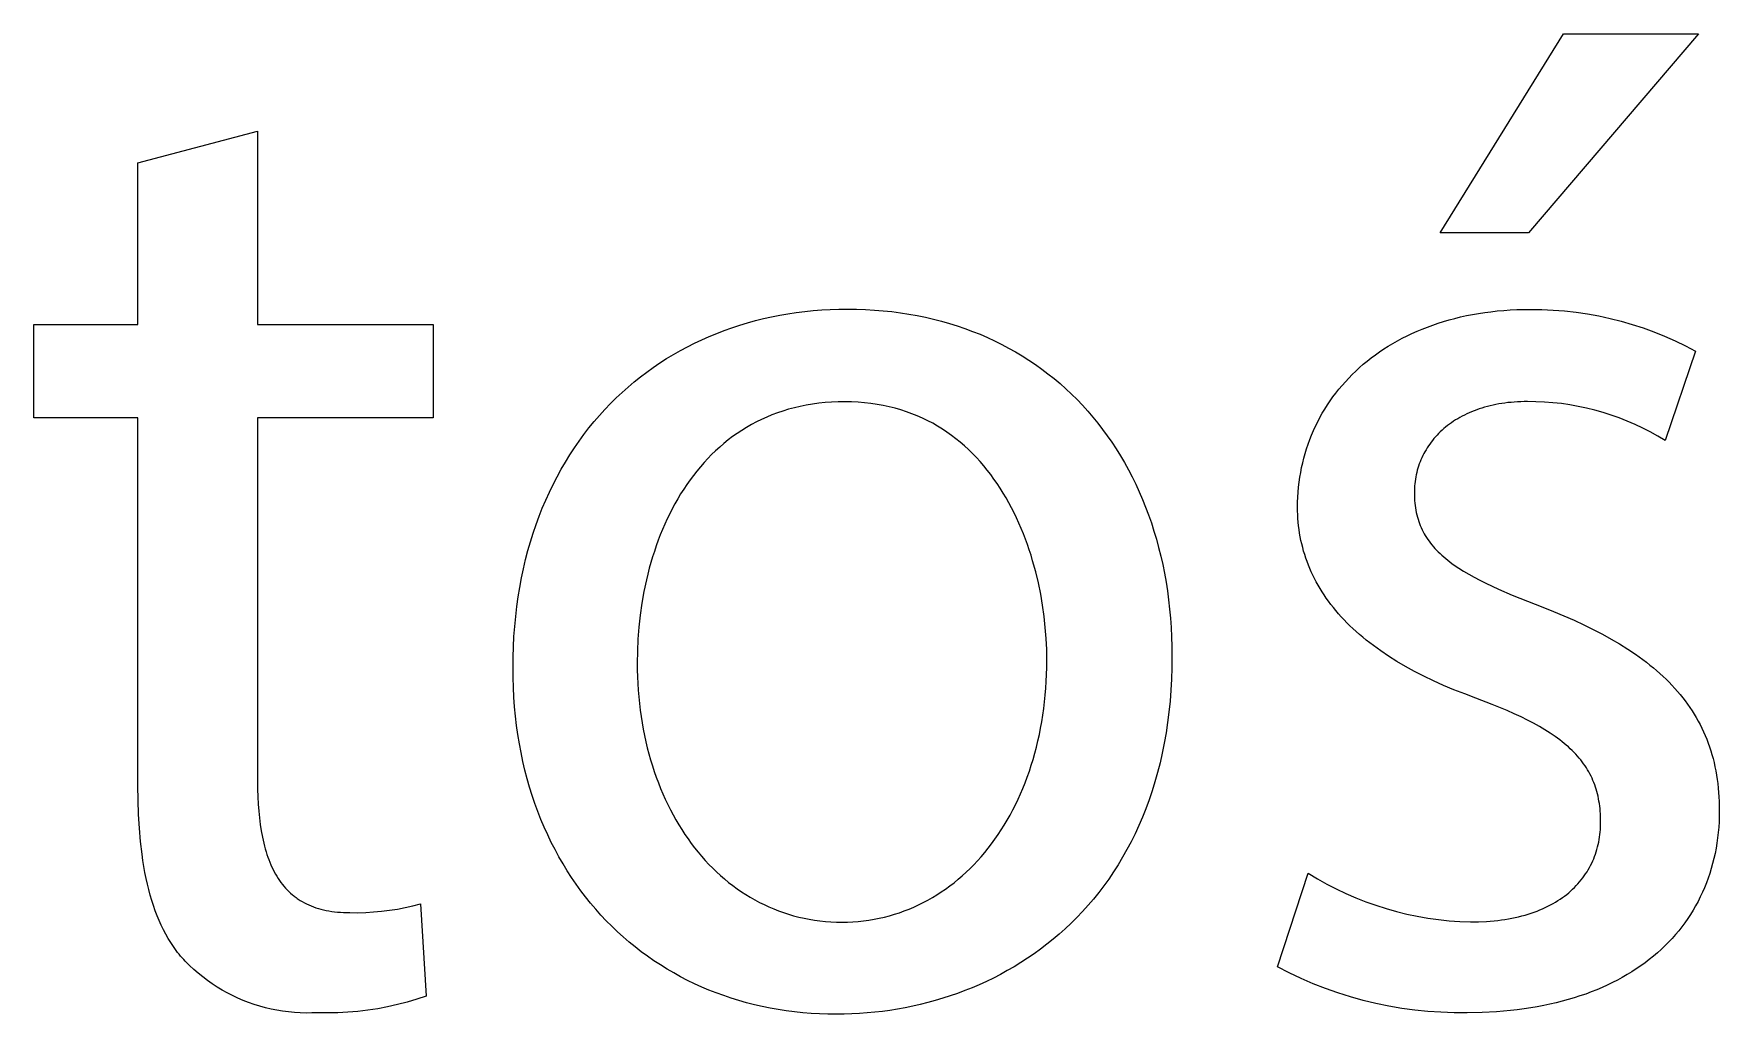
# Model space of a CAD drawing. Header units: millimetres. Extents: x -582 to 3448, y -204 to 2611.
# Drawn here: x 2421.91 to 2470.72, y -137.18 to -108.77 of the extents above; entities that cross this region are included whole.
import ezdxf

# ---------------------------------------------------------------- set-up
doc = ezdxf.new("R2010")
doc.units = ezdxf.units.MM
doc.header["$MEASUREMENT"] = 0
doc.layers.add('Domyślny', color=7, linetype='Continuous', true_color=0x000000)

msp = doc.modelspace()

# ---------------------------------------------------------------- linework, layer by layer
at = {"layer": 'Domyślny', "color": 18, "lineweight": 15, "true_color": 0x000000}
for p, q in [((2462.644, -114.543), (2466.214, -108.772)), ((2470.119, -108.772), (2465.194, -114.543)), ((2466.214, -108.772), (2470.119, -108.772)), ((2424.928, -112.517), (2428.39, -111.591)), ((2428.39, -111.591), (2428.39, -117.2)), ((2424.928, -117.2), (2424.928, -112.517)), ((2465.194, -114.543), (2462.644, -114.543)), ((2442.354, -117.215), (2442.581, -117.147)), ((2442.581, -117.147), (2442.811, -117.084)), ((2442.811, -117.084), (2443.043, -117.026)), ((2443.043, -117.026), (2443.277, -116.974)), ((2443.277, -116.974), (2443.513, -116.927)), ((2443.513, -116.927), (2443.752, -116.886)), ((2443.752, -116.886), (2443.993, -116.85)), ((2443.993, -116.85), (2444.236, -116.819)), ((2444.236, -116.819), (2444.481, -116.794)), ((2444.481, -116.794), (2444.728, -116.775)), ((2444.728, -116.775), (2444.976, -116.761)), ((2444.976, -116.761), (2445.227, -116.752)), ((2445.227, -116.752), (2445.479, -116.749)), ((2445.479, -116.749), (2445.74, -116.752)), ((2445.74, -116.752), (2445.999, -116.761)), ((2445.999, -116.761), (2446.255, -116.776)), ((2446.255, -116.776), (2446.509, -116.797)), ((2446.509, -116.797), (2446.759, -116.823)), ((2446.759, -116.823), (2447.007, -116.855)), ((2447.007, -116.855), (2447.251, -116.893)), ((2447.251, -116.893), (2447.493, -116.936)), ((2447.493, -116.936), (2447.732, -116.985)), ((2447.732, -116.985), (2447.967, -117.04)), ((2447.967, -117.04), (2448.2, -117.1)), ((2448.2, -117.1), (2448.429, -117.165)), ((2462.579, -117.158), (2462.739, -117.108)), ((2462.739, -117.108), (2462.901, -117.061)), ((2462.901, -117.061), (2463.066, -117.017)), ((2463.066, -117.017), (2463.233, -116.977)), ((2463.233, -116.977), (2463.403, -116.939)), ((2463.403, -116.939), (2463.576, -116.905)), ((2463.576, -116.905), (2463.752, -116.875)), ((2463.752, -116.875), (2463.93, -116.848)), ((2463.93, -116.848), (2464.111, -116.824)), ((2464.111, -116.824), (2464.294, -116.804)), ((2464.294, -116.804), (2464.479, -116.787)), ((2464.479, -116.787), (2464.668, -116.774)), ((2464.668, -116.774), (2464.858, -116.765)), ((2464.858, -116.765), (2465.052, -116.759)), ((2465.052, -116.759), (2465.247, -116.757)), ((2465.247, -116.757), (2465.58, -116.761)), ((2465.58, -116.761), (2465.913, -116.777)), ((2465.913, -116.777), (2466.245, -116.803)), ((2466.245, -116.803), (2466.575, -116.84)), ((2466.575, -116.84), (2466.905, -116.889)), ((2466.905, -116.889), (2467.232, -116.948)), ((2467.232, -116.948), (2467.558, -117.019)), ((2467.558, -117.019), (2467.88, -117.1)), ((2467.88, -117.1), (2468.2, -117.192)), ((2421.908, -119.898), (2421.908, -117.2)), ((2421.908, -117.2), (2424.928, -117.2)), ((2428.39, -117.2), (2433.477, -117.2)), ((2433.477, -117.2), (2433.477, -119.898)), ((2441.048, -117.735), (2441.259, -117.635)), ((2441.259, -117.635), (2441.472, -117.541)), ((2441.472, -117.541), (2441.689, -117.452)), ((2441.689, -117.452), (2441.908, -117.367)), ((2441.908, -117.367), (2442.13, -117.289)), ((2442.13, -117.289), (2442.354, -117.215)), ((2448.429, -117.165), (2448.655, -117.236)), ((2448.655, -117.236), (2448.878, -117.312)), ((2448.878, -117.312), (2449.097, -117.394)), ((2449.097, -117.394), (2449.313, -117.48)), ((2449.313, -117.48), (2449.526, -117.572)), ((2449.526, -117.572), (2449.735, -117.669)), ((2461.404, -117.666), (2461.541, -117.593)), ((2461.541, -117.593), (2461.681, -117.522)), ((2461.681, -117.522), (2461.823, -117.454)), ((2461.823, -117.454), (2461.969, -117.389)), ((2461.969, -117.389), (2462.117, -117.327)), ((2462.117, -117.327), (2462.269, -117.268)), ((2462.269, -117.268), (2462.423, -117.211)), ((2462.423, -117.211), (2462.579, -117.158)), ((2468.2, -117.192), (2468.517, -117.295)), ((2468.517, -117.295), (2468.83, -117.409)), ((2468.83, -117.409), (2469.139, -117.533)), ((2469.139, -117.533), (2469.444, -117.667)), ((2440.237, -118.184), (2440.435, -118.064)), ((2440.435, -118.064), (2440.636, -117.949)), ((2440.636, -117.949), (2440.841, -117.84)), ((2440.841, -117.84), (2441.048, -117.735)), ((2449.735, -117.669), (2449.941, -117.771)), ((2449.941, -117.771), (2450.143, -117.878)), ((2450.143, -117.878), (2450.342, -117.99)), ((2450.342, -117.99), (2450.537, -118.107)), ((2450.537, -118.107), (2450.729, -118.229)), ((2460.643, -118.163), (2460.763, -118.074)), ((2460.763, -118.074), (2460.885, -117.987)), ((2460.885, -117.987), (2461.01, -117.903)), ((2461.01, -117.903), (2461.138, -117.822)), ((2461.138, -117.822), (2461.27, -117.743)), ((2461.27, -117.743), (2461.404, -117.666)), ((2470.038, -117.965), (2469.153, -120.556)), ((2469.444, -117.667), (2469.744, -117.811)), ((2469.744, -117.811), (2470.038, -117.965)), ((2439.478, -118.714), (2439.663, -118.574)), ((2439.663, -118.574), (2439.851, -118.439)), ((2439.851, -118.439), (2440.042, -118.309)), ((2440.042, -118.309), (2440.237, -118.184)), ((2450.729, -118.229), (2450.917, -118.355)), ((2450.917, -118.355), (2451.101, -118.487)), ((2451.101, -118.487), (2451.281, -118.623)), ((2460.092, -118.645), (2460.196, -118.544)), ((2460.196, -118.544), (2460.304, -118.445)), ((2460.304, -118.445), (2460.414, -118.349)), ((2460.414, -118.349), (2460.527, -118.255)), ((2460.527, -118.255), (2460.643, -118.163)), ((2438.946, -119.163), (2439.12, -119.009)), ((2439.12, -119.009), (2439.297, -118.859)), ((2439.297, -118.859), (2439.478, -118.714)), ((2451.281, -118.623), (2451.457, -118.764)), ((2451.457, -118.764), (2451.63, -118.909)), ((2451.63, -118.909), (2451.798, -119.059)), ((2451.798, -119.059), (2451.963, -119.213)), ((2459.619, -119.181), (2459.708, -119.07)), ((2459.708, -119.07), (2459.799, -118.96)), ((2459.799, -118.96), (2459.894, -118.853)), ((2459.894, -118.853), (2459.991, -118.748)), ((2459.991, -118.748), (2460.092, -118.645)), ((2438.449, -119.656), (2438.611, -119.487)), ((2438.611, -119.487), (2438.777, -119.323)), ((2438.777, -119.323), (2438.946, -119.163)), ((2444.108, -119.567), (2443.938, -119.607)), ((2444.282, -119.532), (2444.108, -119.567)), ((2444.46, -119.502), (2444.282, -119.532)), ((2444.641, -119.478), (2444.46, -119.502)), ((2444.825, -119.459), (2444.641, -119.478)), ((2445.013, -119.445), (2444.825, -119.459)), ((2445.204, -119.436), (2445.013, -119.445)), ((2445.398, -119.434), (2445.204, -119.436)), ((2445.593, -119.437), (2445.398, -119.434)), ((2445.785, -119.446), (2445.593, -119.437)), ((2445.972, -119.461), (2445.785, -119.446)), ((2446.156, -119.481), (2445.972, -119.461)), ((2446.337, -119.508), (2446.156, -119.481)), ((2446.513, -119.54), (2446.337, -119.508)), ((2446.686, -119.577), (2446.513, -119.54)), ((2446.856, -119.62), (2446.686, -119.577)), ((2451.963, -119.213), (2452.123, -119.372)), ((2452.123, -119.372), (2452.28, -119.536)), ((2452.28, -119.536), (2452.432, -119.704)), ((2459.299, -119.647), (2459.374, -119.527)), ((2459.374, -119.527), (2459.452, -119.41)), ((2459.452, -119.41), (2459.534, -119.295)), ((2459.534, -119.295), (2459.619, -119.181)), ((2463.927, -119.591), (2463.849, -119.615)), ((2464.006, -119.569), (2463.927, -119.591)), ((2464.087, -119.549), (2464.006, -119.569)), ((2464.17, -119.53), (2464.087, -119.549)), ((2464.253, -119.513), (2464.17, -119.53)), ((2464.338, -119.497), (2464.253, -119.513)), ((2464.425, -119.483), (2464.338, -119.497)), ((2464.513, -119.47), (2464.425, -119.483)), ((2464.602, -119.459), (2464.513, -119.47)), ((2464.693, -119.45), (2464.602, -119.459)), ((2464.785, -119.442), (2464.693, -119.45)), ((2464.878, -119.436), (2464.785, -119.442)), ((2464.973, -119.432), (2464.878, -119.436)), ((2465.069, -119.429), (2464.973, -119.432)), ((2465.167, -119.428), (2465.069, -119.429)), ((2465.414, -119.431), (2465.167, -119.428)), ((2465.66, -119.442), (2465.414, -119.431)), ((2465.907, -119.461), (2465.66, -119.442)), ((2466.152, -119.488), (2465.907, -119.461)), ((2466.396, -119.523), (2466.152, -119.488)), ((2466.639, -119.566), (2466.396, -119.523)), ((2466.881, -119.618), (2466.639, -119.566)), ((2424.928, -119.898), (2421.908, -119.898)), ((2424.928, -130.554), (2424.928, -119.898)), ((2433.477, -119.898), (2428.39, -119.898)), ((2428.39, -119.898), (2428.39, -130.433)), ((2437.988, -120.192), (2438.137, -120.009)), ((2438.137, -120.009), (2438.291, -119.83)), ((2438.291, -119.83), (2438.449, -119.656)), ((2442.836, -120.019), (2442.692, -120.095)), ((2442.984, -119.946), (2442.836, -120.019)), ((2443.135, -119.878), (2442.984, -119.946)), ((2443.289, -119.815), (2443.135, -119.878)), ((2443.446, -119.756), (2443.289, -119.815)), ((2443.606, -119.701), (2443.446, -119.756)), ((2443.77, -119.652), (2443.606, -119.701)), ((2443.938, -119.607), (2443.77, -119.652)), ((2447.022, -119.668), (2446.856, -119.62)), ((2447.184, -119.721), (2447.022, -119.668)), ((2447.343, -119.779), (2447.184, -119.721)), ((2447.498, -119.842), (2447.343, -119.779)), ((2447.65, -119.909), (2447.498, -119.842)), ((2447.798, -119.982), (2447.65, -119.909)), ((2447.943, -120.058), (2447.798, -119.982)), ((2448.085, -120.139), (2447.943, -120.058)), ((2452.432, -119.704), (2452.58, -119.876)), ((2452.58, -119.876), (2452.724, -120.052)), ((2452.724, -120.052), (2452.864, -120.233)), ((2459.031, -120.14), (2459.093, -120.014)), ((2459.093, -120.014), (2459.158, -119.89)), ((2459.158, -119.89), (2459.227, -119.767)), ((2459.227, -119.767), (2459.299, -119.647)), ((2462.908, -120.081), (2462.852, -120.123)), ((2462.965, -120.04), (2462.908, -120.081)), ((2463.025, -120), (2462.965, -120.04)), ((2463.085, -119.961), (2463.025, -120)), ((2463.147, -119.923), (2463.085, -119.961)), ((2463.211, -119.886), (2463.147, -119.923)), ((2463.276, -119.851), (2463.211, -119.886)), ((2463.342, -119.817), (2463.276, -119.851)), ((2463.41, -119.784), (2463.342, -119.817)), ((2463.48, -119.752), (2463.41, -119.784)), ((2463.551, -119.722), (2463.48, -119.752)), ((2463.623, -119.693), (2463.551, -119.722)), ((2463.697, -119.665), (2463.623, -119.693)), ((2463.772, -119.639), (2463.697, -119.665)), ((2463.849, -119.615), (2463.772, -119.639)), ((2467.12, -119.677), (2466.881, -119.618)), ((2467.358, -119.744), (2467.12, -119.677)), ((2467.593, -119.819), (2467.358, -119.744)), ((2467.826, -119.902), (2467.593, -119.819)), ((2468.056, -119.992), (2467.826, -119.902)), ((2468.282, -120.09), (2468.056, -119.992)), ((2437.701, -120.573), (2437.842, -120.38)), ((2437.842, -120.38), (2437.988, -120.192)), ((2442.02, -120.54), (2441.896, -120.64)), ((2442.148, -120.443), (2442.02, -120.54)), ((2442.28, -120.35), (2442.148, -120.443)), ((2442.414, -120.261), (2442.28, -120.35)), ((2442.552, -120.176), (2442.414, -120.261)), ((2442.692, -120.095), (2442.552, -120.176)), ((2448.223, -120.225), (2448.085, -120.139)), ((2448.357, -120.314), (2448.223, -120.225)), ((2448.489, -120.408), (2448.357, -120.314)), ((2448.617, -120.505), (2448.489, -120.408)), ((2448.741, -120.607), (2448.617, -120.505)), ((2452.864, -120.233), (2453, -120.418)), ((2453, -120.418), (2453.131, -120.606)), ((2458.817, -120.66), (2458.865, -120.528)), ((2458.865, -120.528), (2458.917, -120.397)), ((2458.917, -120.397), (2458.972, -120.268)), ((2458.972, -120.268), (2459.031, -120.14)), ((2462.417, -120.552), (2462.376, -120.604)), ((2462.459, -120.501), (2462.417, -120.552)), ((2462.503, -120.45), (2462.459, -120.501)), ((2462.548, -120.4), (2462.503, -120.45)), ((2462.595, -120.352), (2462.548, -120.4)), ((2462.643, -120.304), (2462.595, -120.352)), ((2462.693, -120.257), (2462.643, -120.304)), ((2462.744, -120.212), (2462.693, -120.257)), ((2462.797, -120.167), (2462.744, -120.212)), ((2462.852, -120.123), (2462.797, -120.167)), ((2468.506, -120.196), (2468.282, -120.09)), ((2468.725, -120.309), (2468.506, -120.196)), ((2468.941, -120.429), (2468.725, -120.309)), ((2469.153, -120.556), (2468.941, -120.429)), ((2437.305, -121.179), (2437.432, -120.972)), ((2437.432, -120.972), (2437.565, -120.77)), ((2437.565, -120.77), (2437.701, -120.573)), ((2441.541, -120.963), (2441.429, -121.077)), ((2441.656, -120.852), (2441.541, -120.963)), ((2441.774, -120.744), (2441.656, -120.852)), ((2441.896, -120.64), (2441.774, -120.744)), ((2448.863, -120.712), (2448.741, -120.607)), ((2448.981, -120.82), (2448.863, -120.712)), ((2449.096, -120.933), (2448.981, -120.82)), ((2449.207, -121.048), (2449.096, -120.933)), ((2449.316, -121.167), (2449.207, -121.048)), ((2453.131, -120.606), (2453.258, -120.799)), ((2453.258, -120.799), (2453.38, -120.996)), ((2453.38, -120.996), (2453.498, -121.197)), ((2458.693, -121.064), (2458.731, -120.928)), ((2458.731, -120.928), (2458.772, -120.793)), ((2458.772, -120.793), (2458.817, -120.66)), ((2462.109, -121.053), (2462.083, -121.113)), ((2462.137, -120.994), (2462.109, -121.053)), ((2462.166, -120.936), (2462.137, -120.994)), ((2462.197, -120.879), (2462.166, -120.936)), ((2462.23, -120.823), (2462.197, -120.879)), ((2462.264, -120.767), (2462.23, -120.823)), ((2462.3, -120.712), (2462.264, -120.767)), ((2462.337, -120.658), (2462.3, -120.712)), ((2462.376, -120.604), (2462.337, -120.658)), ((2437.063, -121.606), (2437.182, -121.39)), ((2437.182, -121.39), (2437.305, -121.179)), ((2441.111, -121.44), (2441.012, -121.567)), ((2441.214, -121.316), (2441.111, -121.44)), ((2441.32, -121.195), (2441.214, -121.316)), ((2441.429, -121.077), (2441.32, -121.195)), ((2449.421, -121.288), (2449.316, -121.167)), ((2449.523, -121.413), (2449.421, -121.288)), ((2449.622, -121.541), (2449.523, -121.413)), ((2449.717, -121.671), (2449.622, -121.541)), ((2453.498, -121.197), (2453.611, -121.402)), ((2453.611, -121.402), (2453.72, -121.611)), ((2458.576, -121.621), (2458.6, -121.48)), ((2458.6, -121.48), (2458.627, -121.34)), ((2458.627, -121.34), (2458.658, -121.202)), ((2458.658, -121.202), (2458.693, -121.064)), ((2461.947, -121.546), (2461.934, -121.61)), ((2461.962, -121.482), (2461.947, -121.546)), ((2461.978, -121.419), (2461.962, -121.482)), ((2461.995, -121.357), (2461.978, -121.419)), ((2462.015, -121.295), (2461.995, -121.357)), ((2462.036, -121.233), (2462.015, -121.295)), ((2462.059, -121.173), (2462.036, -121.233)), ((2462.083, -121.113), (2462.059, -121.173)), ((2436.841, -122.05), (2436.95, -121.826)), ((2436.95, -121.826), (2437.063, -121.606)), ((2440.732, -121.964), (2440.644, -122.102)), ((2440.822, -121.829), (2440.732, -121.964)), ((2440.915, -121.697), (2440.822, -121.829)), ((2441.012, -121.567), (2440.915, -121.697)), ((2449.81, -121.804), (2449.717, -121.671)), ((2449.899, -121.94), (2449.81, -121.804)), ((2449.986, -122.078), (2449.899, -121.94)), ((2453.72, -121.611), (2453.824, -121.824)), ((2453.824, -121.824), (2453.924, -122.04)), ((2458.527, -122.05), (2458.54, -121.906)), ((2458.54, -121.906), (2458.556, -121.763)), ((2458.556, -121.763), (2458.576, -121.621)), ((2461.893, -122.005), (2461.892, -122.072)), ((2461.896, -121.938), (2461.893, -122.005)), ((2461.9, -121.872), (2461.896, -121.938)), ((2461.906, -121.806), (2461.9, -121.872)), ((2461.914, -121.74), (2461.906, -121.806)), ((2461.923, -121.675), (2461.914, -121.74)), ((2461.934, -121.61), (2461.923, -121.675)), ((2436.544, -122.751), (2436.638, -122.513)), ((2436.638, -122.513), (2436.737, -122.279)), ((2436.737, -122.279), (2436.841, -122.05)), ((2440.479, -122.386), (2440.401, -122.531)), ((2440.56, -122.243), (2440.479, -122.386)), ((2440.644, -122.102), (2440.56, -122.243)), ((2450.069, -122.218), (2449.986, -122.078)), ((2450.149, -122.361), (2450.069, -122.218)), ((2450.226, -122.505), (2450.149, -122.361)), ((2450.301, -122.652), (2450.226, -122.505)), ((2453.924, -122.04), (2454.019, -122.26)), ((2454.019, -122.26), (2454.109, -122.484)), ((2454.109, -122.484), (2454.194, -122.711)), ((2458.51, -122.488), (2458.512, -122.341)), ((2458.511, -122.597), (2458.51, -122.488)), ((2458.512, -122.341), (2458.518, -122.195)), ((2458.518, -122.195), (2458.527, -122.05)), ((2461.892, -122.072), (2461.893, -122.148)), ((2461.893, -122.148), (2461.896, -122.222)), ((2461.896, -122.222), (2461.9, -122.295)), ((2461.9, -122.295), (2461.906, -122.366)), ((2461.906, -122.366), (2461.914, -122.437)), ((2461.914, -122.437), (2461.923, -122.506)), ((2461.923, -122.506), (2461.935, -122.574)), ((2436.372, -123.24), (2436.456, -122.993)), ((2436.456, -122.993), (2436.544, -122.751)), ((2440.184, -122.98), (2440.118, -123.134)), ((2440.253, -122.828), (2440.184, -122.98)), ((2440.326, -122.679), (2440.253, -122.828)), ((2440.401, -122.531), (2440.326, -122.679)), ((2450.372, -122.8), (2450.301, -122.652)), ((2450.44, -122.95), (2450.372, -122.8)), ((2450.506, -123.102), (2450.44, -122.95)), ((2454.194, -122.711), (2454.275, -122.942)), ((2454.275, -122.942), (2454.35, -123.177)), ((2458.515, -122.706), (2458.511, -122.597)), ((2458.521, -122.814), (2458.515, -122.706)), ((2458.53, -122.921), (2458.521, -122.814)), ((2458.541, -123.028), (2458.53, -122.921)), ((2461.935, -122.574), (2461.948, -122.641)), ((2461.948, -122.641), (2461.963, -122.707)), ((2461.963, -122.707), (2461.979, -122.772)), ((2461.979, -122.772), (2461.998, -122.835)), ((2461.998, -122.835), (2462.018, -122.898)), ((2462.018, -122.898), (2462.04, -122.96)), ((2462.04, -122.96), (2462.064, -123.021)), ((2436.221, -123.746), (2436.294, -123.491)), ((2436.294, -123.491), (2436.372, -123.24)), ((2439.994, -123.447), (2439.937, -123.606)), ((2440.055, -123.289), (2439.994, -123.447)), ((2440.118, -123.134), (2440.055, -123.289)), ((2450.568, -123.255), (2450.506, -123.102)), ((2450.628, -123.41), (2450.568, -123.255)), ((2450.685, -123.565), (2450.628, -123.41)), ((2454.35, -123.177), (2454.421, -123.415)), ((2454.421, -123.415), (2454.487, -123.656)), ((2458.554, -123.134), (2458.541, -123.028)), ((2458.57, -123.24), (2458.554, -123.134)), ((2458.588, -123.345), (2458.57, -123.24)), ((2458.609, -123.449), (2458.588, -123.345)), ((2458.632, -123.553), (2458.609, -123.449)), ((2462.064, -123.021), (2462.089, -123.08)), ((2462.089, -123.08), (2462.116, -123.139)), ((2462.116, -123.139), (2462.145, -123.197)), ((2462.145, -123.197), (2462.176, -123.254)), ((2462.176, -123.254), (2462.209, -123.31)), ((2462.209, -123.31), (2462.244, -123.366)), ((2462.244, -123.366), (2462.28, -123.42)), ((2462.28, -123.42), (2462.318, -123.474)), ((2462.318, -123.474), (2462.358, -123.527)), ((2436.154, -124.006), (2436.221, -123.746)), ((2439.831, -123.929), (2439.782, -124.092)), ((2439.883, -123.767), (2439.831, -123.929)), ((2439.937, -123.606), (2439.883, -123.767)), ((2450.739, -123.722), (2450.685, -123.565)), ((2450.79, -123.88), (2450.739, -123.722)), ((2450.838, -124.039), (2450.79, -123.88)), ((2454.487, -123.656), (2454.548, -123.901)), ((2454.548, -123.901), (2454.604, -124.149)), ((2458.658, -123.656), (2458.632, -123.553)), ((2458.686, -123.759), (2458.658, -123.656)), ((2458.716, -123.86), (2458.686, -123.759)), ((2458.749, -123.961), (2458.716, -123.86)), ((2458.785, -124.062), (2458.749, -123.961)), ((2462.358, -123.527), (2462.4, -123.58)), ((2462.4, -123.58), (2462.443, -123.631)), ((2462.443, -123.631), (2462.489, -123.682)), ((2462.489, -123.682), (2462.536, -123.733)), ((2462.536, -123.733), (2462.585, -123.783)), ((2462.585, -123.783), (2462.636, -123.832)), ((2462.636, -123.832), (2462.689, -123.88)), ((2462.689, -123.88), (2462.743, -123.929)), ((2462.743, -123.929), (2462.8, -123.976)), ((2462.8, -123.976), (2462.858, -124.023)), ((2436.035, -124.538), (2436.092, -124.27)), ((2436.092, -124.27), (2436.154, -124.006)), ((2439.694, -124.424), (2439.654, -124.591)), ((2439.736, -124.257), (2439.694, -124.424)), ((2439.782, -124.092), (2439.736, -124.257)), ((2450.926, -124.359), (2450.838, -124.039)), ((2451.003, -124.682), (2450.926, -124.359)), ((2454.604, -124.149), (2454.654, -124.4)), ((2454.654, -124.4), (2454.7, -124.655)), ((2458.823, -124.162), (2458.785, -124.062)), ((2458.864, -124.261), (2458.823, -124.162)), ((2458.907, -124.359), (2458.864, -124.261)), ((2458.952, -124.457), (2458.907, -124.359)), ((2459, -124.554), (2458.952, -124.457)), ((2462.858, -124.023), (2462.918, -124.07)), ((2462.918, -124.07), (2462.98, -124.116)), ((2462.98, -124.116), (2463.044, -124.162)), ((2463.044, -124.162), (2463.178, -124.252)), ((2463.178, -124.252), (2463.319, -124.342)), ((2463.319, -124.342), (2463.467, -124.43)), ((2463.467, -124.43), (2463.624, -124.517)), ((2435.939, -125.087), (2435.984, -124.81)), ((2435.984, -124.81), (2436.035, -124.538)), ((2439.582, -124.929), (2439.522, -125.27)), ((2439.654, -124.591), (2439.582, -124.929)), ((2451.07, -125.005), (2451.003, -124.682)), ((2454.7, -124.655), (2454.74, -124.913)), ((2454.74, -124.913), (2454.775, -125.173)), ((2459.051, -124.65), (2459, -124.554)), ((2459.104, -124.746), (2459.051, -124.65)), ((2459.16, -124.841), (2459.104, -124.746)), ((2459.218, -124.935), (2459.16, -124.841)), ((2459.279, -125.028), (2459.218, -124.935)), ((2463.624, -124.517), (2463.787, -124.604)), ((2463.787, -124.604), (2463.959, -124.69)), ((2463.959, -124.69), (2464.325, -124.861)), ((2464.325, -124.861), (2464.722, -125.034)), ((2435.866, -125.652), (2435.9, -125.367)), ((2435.9, -125.367), (2435.939, -125.087)), ((2439.522, -125.27), (2439.472, -125.614)), ((2451.125, -125.329), (2451.07, -125.005)), ((2451.171, -125.653), (2451.125, -125.329)), ((2454.775, -125.173), (2454.805, -125.437)), ((2454.805, -125.437), (2454.829, -125.704)), ((2459.342, -125.121), (2459.279, -125.028)), ((2459.408, -125.213), (2459.342, -125.121)), ((2459.476, -125.304), (2459.408, -125.213)), ((2459.547, -125.394), (2459.476, -125.304)), ((2459.62, -125.484), (2459.547, -125.394)), ((2464.722, -125.034), (2465.61, -125.387)), ((2465.61, -125.387), (2465.922, -125.51)), ((2435.817, -126.234), (2435.839, -125.941)), ((2435.839, -125.941), (2435.866, -125.652)), ((2439.472, -125.614), (2439.434, -125.96)), ((2451.205, -125.975), (2451.171, -125.653)), ((2454.829, -125.704), (2454.848, -125.974)), ((2459.696, -125.572), (2459.62, -125.484)), ((2459.775, -125.66), (2459.696, -125.572)), ((2459.856, -125.748), (2459.775, -125.66)), ((2459.94, -125.834), (2459.856, -125.748)), ((2460.026, -125.92), (2459.94, -125.834)), ((2460.115, -126.004), (2460.026, -125.92)), ((2465.922, -125.51), (2466.224, -125.636)), ((2466.224, -125.636), (2466.517, -125.764)), ((2466.517, -125.764), (2466.8, -125.895)), ((2466.8, -125.895), (2467.074, -126.029)), ((2435.802, -126.531), (2435.817, -126.234)), ((2439.407, -126.307), (2439.391, -126.655)), ((2439.434, -125.96), (2439.407, -126.307)), ((2451.23, -126.294), (2451.205, -125.975)), ((2451.245, -126.61), (2451.23, -126.294)), ((2454.848, -125.974), (2454.862, -126.247)), ((2454.862, -126.247), (2454.87, -126.523)), ((2460.207, -126.088), (2460.115, -126.004)), ((2460.301, -126.171), (2460.207, -126.088)), ((2460.398, -126.254), (2460.301, -126.171)), ((2460.497, -126.335), (2460.398, -126.254)), ((2460.599, -126.416), (2460.497, -126.335)), ((2460.704, -126.495), (2460.599, -126.416)), ((2467.074, -126.029), (2467.337, -126.166)), ((2467.337, -126.166), (2467.591, -126.306)), ((2467.591, -126.306), (2467.835, -126.449)), ((2435.789, -127.137), (2435.792, -126.832)), ((2435.792, -126.832), (2435.802, -126.531)), ((2439.391, -126.655), (2439.386, -127.003)), ((2451.25, -126.922), (2451.245, -126.61)), ((2454.87, -126.523), (2454.873, -126.801)), ((2454.873, -126.801), (2454.87, -127.137)), ((2460.921, -126.652), (2460.704, -126.495)), ((2461.148, -126.806), (2460.921, -126.652)), ((2461.386, -126.955), (2461.148, -126.806)), ((2467.835, -126.449), (2468.07, -126.596)), ((2468.07, -126.596), (2468.294, -126.746)), ((2468.294, -126.746), (2468.509, -126.901)), ((2468.509, -126.901), (2468.613, -126.979)), ((2435.792, -127.424), (2435.789, -127.137)), ((2439.386, -127.003), (2439.388, -127.202)), ((2439.388, -127.202), (2439.393, -127.4)), ((2439.393, -127.4), (2439.402, -127.596)), ((2451.233, -127.533), (2451.242, -127.331)), ((2451.242, -127.331), (2451.248, -127.128)), ((2451.248, -127.128), (2451.25, -126.922)), ((2454.87, -127.137), (2454.859, -127.466)), ((2461.635, -127.101), (2461.386, -126.955)), ((2461.895, -127.244), (2461.635, -127.101)), ((2462.165, -127.382), (2461.895, -127.244)), ((2462.446, -127.517), (2462.165, -127.382)), ((2468.613, -126.979), (2468.714, -127.059)), ((2468.714, -127.059), (2468.813, -127.139)), ((2468.813, -127.139), (2468.909, -127.221)), ((2468.909, -127.221), (2469.003, -127.304)), ((2469.003, -127.304), (2469.094, -127.388)), ((2469.094, -127.388), (2469.183, -127.472)), ((2435.801, -127.708), (2435.792, -127.424)), ((2435.816, -127.988), (2435.801, -127.708)), ((2439.402, -127.596), (2439.414, -127.79)), ((2439.414, -127.79), (2439.43, -127.983)), ((2451.204, -127.931), (2451.22, -127.733)), ((2451.22, -127.733), (2451.233, -127.533)), ((2454.841, -127.79), (2454.816, -128.108)), ((2454.859, -127.466), (2454.841, -127.79)), ((2462.737, -127.648), (2462.446, -127.517)), ((2463.04, -127.775), (2462.737, -127.648)), ((2463.353, -127.898), (2463.04, -127.775)), ((2469.183, -127.472), (2469.269, -127.558)), ((2469.269, -127.558), (2469.353, -127.646)), ((2469.353, -127.646), (2469.435, -127.734)), ((2469.435, -127.734), (2469.514, -127.823)), ((2469.514, -127.823), (2469.59, -127.914)), ((2435.836, -128.265), (2435.816, -127.988)), ((2435.862, -128.538), (2435.836, -128.265)), ((2439.43, -127.983), (2439.449, -128.174)), ((2439.449, -128.174), (2439.472, -128.363)), ((2439.472, -128.363), (2439.498, -128.55)), ((2451.133, -128.512), (2451.16, -128.32)), ((2451.16, -128.32), (2451.184, -128.126)), ((2451.184, -128.126), (2451.204, -127.931)), ((2454.816, -128.108), (2454.784, -128.42)), ((2463.677, -128.017), (2463.353, -127.898)), ((2464.149, -128.198), (2463.677, -128.017)), ((2464.584, -128.379), (2464.149, -128.198)), ((2464.787, -128.47), (2464.584, -128.379)), ((2469.59, -127.914), (2469.664, -128.006)), ((2469.664, -128.006), (2469.736, -128.099)), ((2469.736, -128.099), (2469.805, -128.193)), ((2469.805, -128.193), (2469.871, -128.289)), ((2469.871, -128.289), (2469.935, -128.386)), ((2435.894, -128.808), (2435.862, -128.538)), ((2435.932, -129.074), (2435.894, -128.808)), ((2439.498, -128.55), (2439.528, -128.736)), ((2439.528, -128.736), (2439.56, -128.919)), ((2451.069, -128.889), (2451.103, -128.701)), ((2451.103, -128.701), (2451.133, -128.512)), ((2454.746, -128.726), (2454.701, -129.026)), ((2454.784, -128.42), (2454.746, -128.726)), ((2464.982, -128.562), (2464.787, -128.47)), ((2465.168, -128.654), (2464.982, -128.562)), ((2465.345, -128.747), (2465.168, -128.654)), ((2465.514, -128.841), (2465.345, -128.747)), ((2465.674, -128.936), (2465.514, -128.841)), ((2469.935, -128.386), (2469.997, -128.484)), ((2469.997, -128.484), (2470.056, -128.583)), ((2470.056, -128.583), (2470.112, -128.684)), ((2470.112, -128.684), (2470.167, -128.786)), ((2470.167, -128.786), (2470.218, -128.89)), ((2435.975, -129.337), (2435.932, -129.074)), ((2436.023, -129.596), (2435.975, -129.337)), ((2439.56, -128.919), (2439.596, -129.101)), ((2439.596, -129.101), (2439.635, -129.28)), ((2439.635, -129.28), (2439.678, -129.457)), ((2450.948, -129.437), (2450.992, -129.257)), ((2450.992, -129.257), (2451.032, -129.074)), ((2451.032, -129.074), (2451.069, -128.889)), ((2454.649, -129.32), (2454.591, -129.609)), ((2454.701, -129.026), (2454.649, -129.32)), ((2465.826, -129.032), (2465.674, -128.936)), ((2465.969, -129.13), (2465.826, -129.032)), ((2466.038, -129.179), (2465.969, -129.13)), ((2466.105, -129.229), (2466.038, -129.179)), ((2466.17, -129.279), (2466.105, -129.229)), ((2466.232, -129.33), (2466.17, -129.279)), ((2466.293, -129.381), (2466.232, -129.33)), ((2470.218, -128.89), (2470.267, -128.995)), ((2470.267, -128.995), (2470.314, -129.101)), ((2470.314, -129.101), (2470.358, -129.209)), ((2470.358, -129.209), (2470.4, -129.318)), ((2470.4, -129.318), (2470.439, -129.429)), ((2436.077, -129.851), (2436.023, -129.596)), ((2439.678, -129.457), (2439.723, -129.632)), ((2439.723, -129.632), (2439.772, -129.805)), ((2439.772, -129.805), (2439.824, -129.975)), ((2450.798, -129.964), (2450.852, -129.791)), ((2450.852, -129.791), (2450.902, -129.615)), ((2450.902, -129.615), (2450.948, -129.437)), ((2454.591, -129.609), (2454.527, -129.892)), ((2466.352, -129.433), (2466.293, -129.381)), ((2466.409, -129.485), (2466.352, -129.433)), ((2466.464, -129.537), (2466.409, -129.485)), ((2466.517, -129.59), (2466.464, -129.537)), ((2466.568, -129.644), (2466.517, -129.59)), ((2466.617, -129.698), (2466.568, -129.644)), ((2466.664, -129.753), (2466.617, -129.698)), ((2466.71, -129.808), (2466.664, -129.753)), ((2466.753, -129.865), (2466.71, -129.808)), ((2470.439, -129.429), (2470.475, -129.541)), ((2470.475, -129.541), (2470.509, -129.655)), ((2470.509, -129.655), (2470.541, -129.77)), ((2470.541, -129.77), (2470.57, -129.887)), ((2436.136, -130.103), (2436.077, -129.851)), ((2436.201, -130.351), (2436.136, -130.103)), ((2439.824, -129.975), (2439.879, -130.144)), ((2439.879, -130.144), (2439.937, -130.309)), ((2439.937, -130.309), (2439.998, -130.473)), ((2450.62, -130.469), (2450.683, -130.303)), ((2450.683, -130.303), (2450.742, -130.135)), ((2450.742, -130.135), (2450.798, -129.964)), ((2454.457, -130.169), (2454.38, -130.44)), ((2454.527, -129.892), (2454.457, -130.169)), ((2466.795, -129.921), (2466.753, -129.865)), ((2466.835, -129.979), (2466.795, -129.921)), ((2466.873, -130.037), (2466.835, -129.979)), ((2466.91, -130.095), (2466.873, -130.037)), ((2466.944, -130.155), (2466.91, -130.095)), ((2466.977, -130.215), (2466.944, -130.155)), ((2467.008, -130.276), (2466.977, -130.215)), ((2467.038, -130.338), (2467.008, -130.276)), ((2470.57, -129.887), (2470.596, -130.005)), ((2470.596, -130.005), (2470.62, -130.125)), ((2470.62, -130.125), (2470.642, -130.247)), ((2470.642, -130.247), (2470.661, -130.37)), ((2424.932, -130.978), (2424.928, -130.554)), ((2428.39, -130.433), (2428.392, -130.657)), ((2428.392, -130.657), (2428.399, -130.874)), ((2436.27, -130.595), (2436.201, -130.351)), ((2436.345, -130.835), (2436.27, -130.595)), ((2439.998, -130.473), (2440.062, -130.634)), ((2440.062, -130.634), (2440.128, -130.792)), ((2440.128, -130.792), (2440.198, -130.948)), ((2450.416, -130.949), (2450.487, -130.792)), ((2450.487, -130.792), (2450.555, -130.631)), ((2450.555, -130.631), (2450.62, -130.469)), ((2454.298, -130.706), (2454.21, -130.966)), ((2454.38, -130.44), (2454.298, -130.706)), ((2467.065, -130.4), (2467.038, -130.338)), ((2467.091, -130.463), (2467.065, -130.4)), ((2467.115, -130.527), (2467.091, -130.463)), ((2467.138, -130.592), (2467.115, -130.527)), ((2467.159, -130.658), (2467.138, -130.592)), ((2467.178, -130.725), (2467.159, -130.658)), ((2467.196, -130.792), (2467.178, -130.725)), ((2467.212, -130.861), (2467.196, -130.792)), ((2470.661, -130.37), (2470.677, -130.494)), ((2470.677, -130.494), (2470.691, -130.621)), ((2470.691, -130.621), (2470.703, -130.749)), ((2470.703, -130.749), (2470.712, -130.879)), ((2424.946, -131.388), (2424.932, -130.978)), ((2428.399, -130.874), (2428.409, -131.085)), ((2428.409, -131.085), (2428.424, -131.29)), ((2428.424, -131.29), (2428.444, -131.488)), ((2436.425, -131.072), (2436.345, -130.835)), ((2436.509, -131.304), (2436.425, -131.072)), ((2436.599, -131.533), (2436.509, -131.304)), ((2440.198, -130.948), (2440.271, -131.101)), ((2440.271, -131.101), (2440.346, -131.252)), ((2440.346, -131.252), (2440.425, -131.4)), ((2450.185, -131.405), (2450.265, -131.256)), ((2450.265, -131.256), (2450.341, -131.104)), ((2450.341, -131.104), (2450.416, -130.949)), ((2454.117, -131.22), (2454.017, -131.468)), ((2454.21, -130.966), (2454.117, -131.22)), ((2467.227, -130.93), (2467.212, -130.861)), ((2467.239, -131.001), (2467.227, -130.93)), ((2467.251, -131.072), (2467.239, -131.001)), ((2467.261, -131.145), (2467.251, -131.072)), ((2467.269, -131.218), (2467.261, -131.145)), ((2467.275, -131.292), (2467.269, -131.218)), ((2467.281, -131.368), (2467.275, -131.292)), ((2470.712, -130.879), (2470.718, -131.01)), ((2470.718, -131.01), (2470.722, -131.144)), ((2470.723, -131.279), (2470.721, -131.439)), ((2470.722, -131.144), (2470.723, -131.279)), ((2424.969, -131.786), (2424.946, -131.388)), ((2425.002, -132.17), (2424.969, -131.786)), ((2428.444, -131.488), (2428.468, -131.681)), ((2428.468, -131.681), (2428.497, -131.866)), ((2436.693, -131.758), (2436.599, -131.533)), ((2436.793, -131.978), (2436.693, -131.758)), ((2440.425, -131.4), (2440.506, -131.545)), ((2440.506, -131.545), (2440.589, -131.687)), ((2440.589, -131.687), (2440.676, -131.826)), ((2449.929, -131.834), (2450.017, -131.694)), ((2450.017, -131.694), (2450.102, -131.551)), ((2450.102, -131.551), (2450.185, -131.405)), ((2453.913, -131.711), (2453.803, -131.949)), ((2454.017, -131.468), (2453.913, -131.711)), ((2467.279, -131.825), (2467.284, -131.751)), ((2467.284, -131.444), (2467.281, -131.368)), ((2467.287, -131.522), (2467.284, -131.444)), ((2467.284, -131.751), (2467.286, -131.676)), ((2467.286, -131.676), (2467.287, -131.601)), ((2467.287, -131.601), (2467.287, -131.522)), ((2470.705, -131.755), (2470.692, -131.91)), ((2470.715, -131.598), (2470.705, -131.755)), ((2470.721, -131.439), (2470.715, -131.598)), ((2425.045, -132.54), (2425.002, -132.17)), ((2428.497, -131.866), (2428.53, -132.046)), ((2428.53, -132.046), (2428.549, -132.133)), ((2428.549, -132.133), (2428.569, -132.218)), ((2428.569, -132.218), (2428.59, -132.302)), ((2436.897, -132.195), (2436.793, -131.978)), ((2437.005, -132.407), (2436.897, -132.195)), ((2440.676, -131.826), (2440.765, -131.963)), ((2440.765, -131.963), (2440.857, -132.096)), ((2440.857, -132.096), (2440.951, -132.227)), ((2440.951, -132.227), (2441.048, -132.354)), ((2449.552, -132.364), (2449.65, -132.237)), ((2449.65, -132.237), (2449.746, -132.106)), ((2449.746, -132.106), (2449.839, -131.972)), ((2449.839, -131.972), (2449.929, -131.834)), ((2453.688, -132.181), (2453.568, -132.407)), ((2453.803, -131.949), (2453.688, -132.181)), ((2467.198, -132.328), (2467.215, -132.258)), ((2467.215, -132.258), (2467.23, -132.188)), ((2467.23, -132.188), (2467.244, -132.116)), ((2467.244, -132.116), (2467.255, -132.044)), ((2467.255, -132.044), (2467.265, -131.972)), ((2467.265, -131.972), (2467.273, -131.899)), ((2467.273, -131.899), (2467.279, -131.825)), ((2470.653, -132.217), (2470.628, -132.367)), ((2470.675, -132.064), (2470.653, -132.217)), ((2470.692, -131.91), (2470.675, -132.064)), ((2425.071, -132.719), (2425.045, -132.54)), ((2425.099, -132.896), (2425.071, -132.719)), ((2428.59, -132.302), (2428.612, -132.384)), ((2428.612, -132.384), (2428.636, -132.465)), ((2428.636, -132.465), (2428.661, -132.544)), ((2428.661, -132.544), (2428.688, -132.621)), ((2428.688, -132.621), (2428.715, -132.696)), ((2428.715, -132.696), (2428.744, -132.77)), ((2428.744, -132.77), (2428.775, -132.842)), ((2437.119, -132.616), (2437.005, -132.407)), ((2437.237, -132.82), (2437.119, -132.616)), ((2441.048, -132.354), (2441.148, -132.478)), ((2441.148, -132.478), (2441.25, -132.6)), ((2441.25, -132.6), (2441.355, -132.717)), ((2441.355, -132.717), (2441.462, -132.832)), ((2449.135, -132.843), (2449.243, -132.728)), ((2449.243, -132.728), (2449.348, -132.61)), ((2449.348, -132.61), (2449.451, -132.489)), ((2449.451, -132.489), (2449.552, -132.364)), ((2453.444, -132.628), (2453.314, -132.843)), ((2453.568, -132.407), (2453.444, -132.628)), ((2467.029, -132.798), (2467.058, -132.733)), ((2467.058, -132.733), (2467.086, -132.668)), ((2467.086, -132.668), (2467.112, -132.601)), ((2467.112, -132.601), (2467.137, -132.534)), ((2467.137, -132.534), (2467.159, -132.466)), ((2467.159, -132.466), (2467.179, -132.398)), ((2467.179, -132.398), (2467.198, -132.328)), ((2470.567, -132.664), (2470.531, -132.809)), ((2470.6, -132.516), (2470.567, -132.664)), ((2470.628, -132.367), (2470.6, -132.516)), ((2425.13, -133.068), (2425.099, -132.896)), ((2425.164, -133.238), (2425.13, -133.068)), ((2425.2, -133.403), (2425.164, -133.238)), ((2428.775, -132.842), (2428.806, -132.912)), ((2428.806, -132.912), (2428.839, -132.981)), ((2428.839, -132.981), (2428.874, -133.048)), ((2428.874, -133.048), (2428.91, -133.113)), ((2428.91, -133.113), (2428.947, -133.176)), ((2428.947, -133.176), (2428.986, -133.238)), ((2428.986, -133.238), (2429.026, -133.298)), ((2437.359, -133.02), (2437.237, -132.82)), ((2437.486, -133.216), (2437.359, -133.02)), ((2437.617, -133.408), (2437.486, -133.216)), ((2441.462, -132.832), (2441.571, -132.943)), ((2441.571, -132.943), (2441.683, -133.051)), ((2441.683, -133.051), (2441.797, -133.155)), ((2441.797, -133.155), (2441.913, -133.256)), ((2441.913, -133.256), (2442.032, -133.354)), ((2448.681, -133.266), (2448.798, -133.166)), ((2448.798, -133.166), (2448.912, -133.061)), ((2448.912, -133.061), (2449.025, -132.954)), ((2449.025, -132.954), (2449.135, -132.843)), ((2453.041, -133.257), (2452.898, -133.456)), ((2453.18, -133.053), (2453.041, -133.257)), ((2453.314, -132.843), (2453.18, -133.053)), ((2457.933, -135.801), (2458.819, -133.09)), ((2458.819, -133.09), (2459.084, -133.251)), ((2459.084, -133.251), (2459.355, -133.402)), ((2466.726, -133.283), (2466.77, -133.226)), ((2466.77, -133.226), (2466.812, -133.167)), ((2466.812, -133.167), (2466.853, -133.108)), ((2466.853, -133.108), (2466.892, -133.048)), ((2466.892, -133.048), (2466.929, -132.987)), ((2466.929, -132.987), (2466.964, -132.925)), ((2466.964, -132.925), (2466.997, -132.862)), ((2466.997, -132.862), (2467.029, -132.798)), ((2470.4, -133.234), (2470.348, -133.372)), ((2470.447, -133.094), (2470.4, -133.234)), ((2470.491, -132.953), (2470.447, -133.094)), ((2470.531, -132.809), (2470.491, -132.953)), ((2425.24, -133.565), (2425.2, -133.403)), ((2425.282, -133.723), (2425.24, -133.565)), ((2425.328, -133.878), (2425.282, -133.723)), ((2429.026, -133.298), (2429.068, -133.356)), ((2429.068, -133.356), (2429.111, -133.412)), ((2429.111, -133.412), (2429.156, -133.467)), ((2429.156, -133.467), (2429.202, -133.519)), ((2429.202, -133.519), (2429.249, -133.57)), ((2429.249, -133.57), (2429.298, -133.619)), ((2429.298, -133.619), (2429.349, -133.666)), ((2429.349, -133.666), (2429.401, -133.712)), ((2429.401, -133.712), (2429.428, -133.734)), ((2429.428, -133.734), (2429.455, -133.755)), ((2437.752, -133.595), (2437.617, -133.408)), ((2437.891, -133.778), (2437.752, -133.595)), ((2442.032, -133.354), (2442.153, -133.448)), ((2442.153, -133.448), (2442.276, -133.538)), ((2442.276, -133.538), (2442.402, -133.624)), ((2442.402, -133.624), (2442.529, -133.707)), ((2442.529, -133.707), (2442.659, -133.786)), ((2447.936, -133.794), (2448.065, -133.715)), ((2448.065, -133.715), (2448.192, -133.633)), ((2448.192, -133.633), (2448.317, -133.547)), ((2448.317, -133.547), (2448.441, -133.457)), ((2448.441, -133.457), (2448.562, -133.363)), ((2448.562, -133.363), (2448.681, -133.266)), ((2452.75, -133.649), (2452.598, -133.837)), ((2452.898, -133.456), (2452.75, -133.649)), ((2459.355, -133.402), (2459.631, -133.545)), ((2459.631, -133.545), (2459.911, -133.678)), ((2459.911, -133.678), (2460.196, -133.801)), ((2466.179, -133.796), (2466.242, -133.75)), ((2466.242, -133.75), (2466.304, -133.702)), ((2466.304, -133.702), (2466.363, -133.654)), ((2466.363, -133.654), (2466.42, -133.604)), ((2466.42, -133.604), (2466.476, -133.554)), ((2466.476, -133.554), (2466.53, -133.502)), ((2466.53, -133.502), (2466.581, -133.449)), ((2466.581, -133.449), (2466.631, -133.394)), ((2466.631, -133.394), (2466.679, -133.339)), ((2466.679, -133.339), (2466.726, -133.283)), ((2470.235, -133.642), (2470.173, -133.774)), ((2470.294, -133.508), (2470.235, -133.642)), ((2470.348, -133.372), (2470.294, -133.508)), ((2425.376, -134.029), (2425.328, -133.878)), ((2425.427, -134.176), (2425.376, -134.029)), ((2425.482, -134.319), (2425.427, -134.176)), ((2429.455, -133.755), (2429.483, -133.776)), ((2429.483, -133.776), (2429.511, -133.797)), ((2429.511, -133.797), (2429.539, -133.817)), ((2429.539, -133.817), (2429.567, -133.837)), ((2429.567, -133.837), (2429.597, -133.856)), ((2429.597, -133.856), (2429.626, -133.875)), ((2429.626, -133.875), (2429.686, -133.911)), ((2429.686, -133.911), (2429.748, -133.945)), ((2429.748, -133.945), (2429.812, -133.977)), ((2429.812, -133.977), (2429.877, -134.008)), ((2429.877, -134.008), (2429.943, -134.036)), ((2429.943, -134.036), (2430.012, -134.063)), ((2430.012, -134.063), (2430.082, -134.088)), ((2430.082, -134.088), (2430.154, -134.11)), ((2430.154, -134.11), (2430.228, -134.131)), ((2430.228, -134.131), (2430.303, -134.15)), ((2430.303, -134.15), (2430.38, -134.167)), ((2430.38, -134.167), (2430.459, -134.182)), ((2430.459, -134.182), (2430.539, -134.195)), ((2430.539, -134.195), (2430.622, -134.206)), ((2430.622, -134.206), (2430.706, -134.215)), ((2430.706, -134.215), (2430.792, -134.222)), ((2430.792, -134.222), (2430.88, -134.227)), ((2430.88, -134.227), (2430.97, -134.23)), ((2430.97, -134.23), (2431.061, -134.231)), ((2431.061, -134.231), (2431.292, -134.232)), ((2431.292, -134.232), (2431.522, -134.226)), ((2431.522, -134.226), (2431.753, -134.212)), ((2431.753, -134.212), (2431.982, -134.191)), ((2431.982, -134.191), (2432.211, -134.162)), ((2432.211, -134.162), (2432.439, -134.127)), ((2432.439, -134.127), (2432.666, -134.084)), ((2432.666, -134.084), (2432.891, -134.033)), ((2432.891, -134.033), (2433.114, -133.976)), ((2433.114, -133.976), (2433.275, -136.647)), ((2438.035, -133.957), (2437.891, -133.778)), ((2438.183, -134.131), (2438.035, -133.957)), ((2438.334, -134.301), (2438.183, -134.131)), ((2442.659, -133.786), (2442.791, -133.862)), ((2442.791, -133.862), (2442.925, -133.933)), ((2442.925, -133.933), (2443.06, -134)), ((2443.06, -134), (2443.198, -134.064)), ((2443.198, -134.064), (2443.338, -134.123)), ((2443.338, -134.123), (2443.48, -134.178)), ((2443.48, -134.178), (2443.623, -134.229)), ((2443.623, -134.229), (2443.769, -134.276)), ((2446.836, -134.279), (2446.979, -134.233)), ((2446.979, -134.233), (2447.121, -134.182)), ((2447.121, -134.182), (2447.261, -134.128)), ((2447.261, -134.128), (2447.4, -134.069)), ((2447.4, -134.069), (2447.536, -134.006)), ((2447.536, -134.006), (2447.671, -133.939)), ((2447.671, -133.939), (2447.804, -133.868)), ((2447.804, -133.868), (2447.936, -133.794)), ((2452.283, -134.197), (2452.119, -134.368)), ((2452.443, -134.019), (2452.283, -134.197)), ((2452.598, -133.837), (2452.443, -134.019)), ((2460.196, -133.801), (2460.484, -133.915)), ((2460.484, -133.915), (2460.776, -134.019)), ((2460.776, -134.019), (2461.072, -134.113)), ((2461.072, -134.113), (2461.371, -134.197)), ((2461.371, -134.197), (2461.672, -134.271)), ((2465.275, -134.245), (2465.361, -134.215)), ((2465.361, -134.215), (2465.445, -134.184)), ((2465.445, -134.184), (2465.527, -134.152)), ((2465.527, -134.152), (2465.607, -134.118)), ((2465.607, -134.118), (2465.685, -134.082)), ((2465.685, -134.082), (2465.761, -134.045)), ((2465.761, -134.045), (2465.836, -134.007)), ((2465.836, -134.007), (2465.908, -133.967)), ((2465.908, -133.967), (2465.979, -133.926)), ((2465.979, -133.926), (2466.048, -133.884)), ((2466.048, -133.884), (2466.114, -133.841)), ((2466.114, -133.841), (2466.179, -133.796)), ((2469.965, -134.158), (2469.888, -134.282)), ((2470.038, -134.032), (2469.965, -134.158)), ((2470.107, -133.904), (2470.038, -134.032)), ((2470.173, -133.774), (2470.107, -133.904)), ((2425.539, -134.459), (2425.482, -134.319)), ((2425.6, -134.595), (2425.539, -134.459)), ((2425.664, -134.727), (2425.6, -134.595)), ((2425.731, -134.855), (2425.664, -134.727)), ((2438.49, -134.466), (2438.334, -134.301)), ((2438.65, -134.627), (2438.49, -134.466)), ((2438.813, -134.783), (2438.65, -134.627)), ((2443.769, -134.276), (2443.916, -134.319)), ((2443.916, -134.319), (2444.065, -134.358)), ((2444.065, -134.358), (2444.216, -134.392)), ((2444.216, -134.392), (2444.368, -134.421)), ((2444.368, -134.421), (2444.522, -134.447)), ((2444.522, -134.447), (2444.678, -134.468)), ((2444.678, -134.468), (2444.836, -134.484)), ((2444.836, -134.484), (2444.995, -134.495)), ((2444.995, -134.495), (2445.156, -134.503)), ((2445.156, -134.503), (2445.318, -134.505)), ((2445.318, -134.505), (2445.476, -134.503)), ((2445.476, -134.503), (2445.632, -134.496)), ((2445.632, -134.496), (2445.788, -134.484)), ((2445.788, -134.484), (2445.942, -134.468)), ((2445.942, -134.468), (2446.094, -134.448)), ((2446.094, -134.448), (2446.246, -134.423)), ((2446.246, -134.423), (2446.395, -134.393)), ((2446.395, -134.393), (2446.544, -134.36)), ((2446.544, -134.36), (2446.69, -134.322)), ((2446.69, -134.322), (2446.836, -134.279)), ((2451.781, -134.696), (2451.607, -134.852)), ((2451.952, -134.535), (2451.781, -134.696)), ((2452.119, -134.368), (2451.952, -134.535)), ((2461.672, -134.271), (2461.975, -134.335)), ((2461.975, -134.335), (2462.281, -134.389)), ((2462.281, -134.389), (2462.588, -134.432)), ((2462.588, -134.432), (2462.897, -134.465)), ((2462.897, -134.465), (2463.206, -134.487)), ((2463.206, -134.487), (2463.516, -134.5)), ((2463.516, -134.5), (2463.752, -134.496)), ((2463.752, -134.496), (2463.981, -134.485)), ((2463.981, -134.485), (2464.092, -134.476)), ((2464.092, -134.476), (2464.201, -134.466)), ((2464.201, -134.466), (2464.309, -134.455)), ((2464.309, -134.455), (2464.414, -134.441)), ((2464.414, -134.441), (2464.517, -134.426)), ((2464.517, -134.426), (2464.619, -134.409)), ((2464.619, -134.409), (2464.718, -134.39)), ((2464.718, -134.39), (2464.816, -134.37)), ((2464.816, -134.37), (2464.912, -134.348)), ((2464.912, -134.348), (2465.005, -134.325)), ((2465.005, -134.325), (2465.097, -134.3)), ((2465.097, -134.3), (2465.187, -134.273)), ((2465.187, -134.273), (2465.275, -134.245)), ((2469.637, -134.64), (2469.547, -134.755)), ((2469.725, -134.523), (2469.637, -134.64)), ((2469.808, -134.403), (2469.725, -134.523)), ((2469.888, -134.282), (2469.808, -134.403)), ((2425.802, -134.979), (2425.731, -134.855)), ((2425.838, -135.039), (2425.802, -134.979)), ((2425.876, -135.099), (2425.838, -135.039)), ((2425.914, -135.158), (2425.876, -135.099)), ((2425.953, -135.215), (2425.914, -135.158)), ((2425.993, -135.272), (2425.953, -135.215)), ((2438.98, -134.935), (2438.813, -134.783)), ((2439.151, -135.082), (2438.98, -134.935)), ((2439.325, -135.225), (2439.151, -135.082)), ((2451.249, -135.148), (2451.065, -135.288)), ((2451.43, -135.003), (2451.249, -135.148)), ((2451.607, -134.852), (2451.43, -135.003)), ((2469.149, -135.191), (2469.04, -135.294)), ((2469.253, -135.085), (2469.149, -135.191)), ((2469.355, -134.977), (2469.253, -135.085)), ((2469.452, -134.867), (2469.355, -134.977)), ((2469.547, -134.755), (2469.452, -134.867)), ((2426.034, -135.328), (2425.993, -135.272)), ((2426.075, -135.382), (2426.034, -135.328)), ((2426.118, -135.436), (2426.075, -135.382)), ((2426.161, -135.488), (2426.118, -135.436)), ((2426.205, -135.54), (2426.161, -135.488)), ((2426.251, -135.591), (2426.205, -135.54)), ((2426.297, -135.64), (2426.251, -135.591)), ((2426.417, -135.76), (2426.297, -135.64)), ((2439.503, -135.362), (2439.325, -135.225)), ((2439.684, -135.495), (2439.503, -135.362)), ((2439.869, -135.624), (2439.684, -135.495)), ((2440.057, -135.747), (2439.869, -135.624)), ((2450.496, -135.677), (2450.301, -135.797)), ((2450.689, -135.553), (2450.496, -135.677)), ((2450.878, -135.423), (2450.689, -135.553)), ((2451.065, -135.288), (2450.878, -135.423)), ((2468.574, -135.681), (2468.449, -135.772)), ((2468.695, -135.588), (2468.574, -135.681)), ((2468.814, -135.493), (2468.695, -135.588)), ((2468.929, -135.394), (2468.814, -135.493)), ((2469.04, -135.294), (2468.929, -135.394)), ((2426.541, -135.876), (2426.417, -135.76)), ((2426.67, -135.988), (2426.541, -135.876)), ((2426.802, -136.095), (2426.67, -135.988)), ((2426.937, -136.197), (2426.802, -136.095)), ((2440.249, -135.866), (2440.057, -135.747)), ((2440.443, -135.979), (2440.249, -135.866)), ((2440.641, -136.088), (2440.443, -135.979)), ((2440.842, -136.192), (2440.641, -136.088)), ((2441.046, -136.291), (2440.842, -136.192)), ((2449.702, -136.125), (2449.498, -136.224)), ((2449.904, -136.02), (2449.702, -136.125)), ((2450.104, -135.911), (2449.904, -136.02)), ((2450.301, -135.797), (2450.104, -135.911)), ((2458.271, -135.976), (2457.933, -135.801)), ((2458.615, -136.139), (2458.271, -135.976)), ((2458.965, -136.29), (2458.615, -136.139)), ((2467.773, -136.184), (2467.628, -136.259)), ((2467.915, -136.107), (2467.773, -136.184)), ((2468.053, -136.027), (2467.915, -136.107)), ((2468.188, -135.945), (2468.053, -136.027)), ((2468.32, -135.86), (2468.188, -135.945)), ((2468.449, -135.772), (2468.32, -135.86)), ((2427.076, -136.295), (2426.937, -136.197)), ((2427.219, -136.387), (2427.076, -136.295)), ((2427.364, -136.475), (2427.219, -136.387)), ((2427.513, -136.558), (2427.364, -136.475)), ((2427.664, -136.635), (2427.513, -136.558)), ((2427.818, -136.708), (2427.664, -136.635)), ((2433.275, -136.647), (2433, -136.74)), ((2441.253, -136.385), (2441.046, -136.291)), ((2441.462, -136.473), (2441.253, -136.385)), ((2441.675, -136.557), (2441.462, -136.473)), ((2441.89, -136.636), (2441.675, -136.557)), ((2442.108, -136.709), (2441.89, -136.636)), ((2448.449, -136.644), (2448.235, -136.713)), ((2448.662, -136.57), (2448.449, -136.644)), ((2448.874, -136.491), (2448.662, -136.57)), ((2449.083, -136.407), (2448.874, -136.491)), ((2449.291, -136.318), (2449.083, -136.407)), ((2449.498, -136.224), (2449.291, -136.318)), ((2459.319, -136.429), (2458.965, -136.29)), ((2459.678, -136.555), (2459.319, -136.429)), ((2460.041, -136.67), (2459.678, -136.555)), ((2460.408, -136.772), (2460.041, -136.67)), ((2466.689, -136.645), (2466.522, -136.699)), ((2466.854, -136.588), (2466.689, -136.645)), ((2467.015, -136.528), (2466.854, -136.588)), ((2467.173, -136.465), (2467.015, -136.528)), ((2467.328, -136.399), (2467.173, -136.465)), ((2467.479, -136.33), (2467.328, -136.399)), ((2467.628, -136.259), (2467.479, -136.33)), ((2427.974, -136.774), (2427.818, -136.708)), ((2428.132, -136.836), (2427.974, -136.774)), ((2428.293, -136.892), (2428.132, -136.836)), ((2428.455, -136.942), (2428.293, -136.892)), ((2428.619, -136.987), (2428.455, -136.942)), ((2428.784, -137.026), (2428.619, -136.987)), ((2428.951, -137.059), (2428.784, -137.026)), ((2429.118, -137.087), (2428.951, -137.059)), ((2429.287, -137.109), (2429.118, -137.087)), ((2429.456, -137.125), (2429.287, -137.109)), ((2429.626, -137.135), (2429.456, -137.125)), ((2429.795, -137.139), (2429.626, -137.135)), ((2429.965, -137.137), (2429.795, -137.139)), ((2430.135, -137.13), (2429.965, -137.137)), ((2430.426, -137.136), (2430.135, -137.13)), ((2430.716, -137.131), (2430.426, -137.136)), ((2431.006, -137.117), (2430.716, -137.131)), ((2431.296, -137.093), (2431.006, -137.117)), ((2431.584, -137.058), (2431.296, -137.093)), ((2431.872, -137.014), (2431.584, -137.058)), ((2432.157, -136.96), (2431.872, -137.014)), ((2432.441, -136.896), (2432.157, -136.96)), ((2432.722, -136.823), (2432.441, -136.896)), ((2433, -136.74), (2432.722, -136.823)), ((2442.329, -136.777), (2442.108, -136.709)), ((2442.552, -136.84), (2442.329, -136.777)), ((2442.778, -136.898), (2442.552, -136.84)), ((2443.006, -136.95), (2442.778, -136.898)), ((2443.236, -136.997), (2443.006, -136.95)), ((2443.469, -137.038), (2443.236, -136.997)), ((2443.704, -137.075), (2443.469, -137.038)), ((2443.941, -137.105), (2443.704, -137.075)), ((2444.18, -137.131), (2443.941, -137.105)), ((2444.421, -137.15), (2444.18, -137.131)), ((2444.665, -137.164), (2444.421, -137.15)), ((2444.91, -137.173), (2444.665, -137.164)), ((2445.599, -137.166), (2445.378, -137.173)), ((2445.821, -137.155), (2445.599, -137.166)), ((2446.042, -137.138), (2445.821, -137.155)), ((2446.264, -137.117), (2446.042, -137.138)), ((2446.485, -137.092), (2446.264, -137.117)), ((2446.706, -137.061), (2446.485, -137.092)), ((2446.927, -137.026), (2446.706, -137.061)), ((2447.147, -136.986), (2446.927, -137.026)), ((2447.366, -136.941), (2447.147, -136.986)), ((2447.585, -136.891), (2447.366, -136.941)), ((2447.803, -136.837), (2447.585, -136.891)), ((2448.019, -136.778), (2447.803, -136.837)), ((2448.235, -136.713), (2448.019, -136.778)), ((2460.778, -136.862), (2460.408, -136.772)), ((2461.15, -136.938), (2460.778, -136.862)), ((2461.526, -137.003), (2461.15, -136.938)), ((2461.903, -137.054), (2461.526, -137.003)), ((2462.281, -137.092), (2461.903, -137.054)), ((2462.661, -137.118), (2462.281, -137.092)), ((2463.042, -137.13), (2462.661, -137.118)), ((2463.422, -137.13), (2463.042, -137.13)), ((2463.852, -137.123), (2463.422, -137.13)), ((2464.269, -137.102), (2463.852, -137.123)), ((2464.474, -137.086), (2464.269, -137.102)), ((2464.675, -137.067), (2464.474, -137.086)), ((2464.874, -137.045), (2464.675, -137.067)), ((2465.069, -137.019), (2464.874, -137.045)), ((2465.261, -136.991), (2465.069, -137.019)), ((2465.451, -136.958), (2465.261, -136.991)), ((2465.637, -136.923), (2465.451, -136.958)), ((2465.82, -136.884), (2465.637, -136.923)), ((2466, -136.843), (2465.82, -136.884)), ((2466.177, -136.798), (2466, -136.843)), ((2466.351, -136.75), (2466.177, -136.798)), ((2466.522, -136.699), (2466.351, -136.75)), ((2445.157, -137.176), (2444.91, -137.173)), ((2445.378, -137.173), (2445.157, -137.176))]:
    msp.add_line(p, q, dxfattribs=at)

doc.saveas('drawing.dxf')
